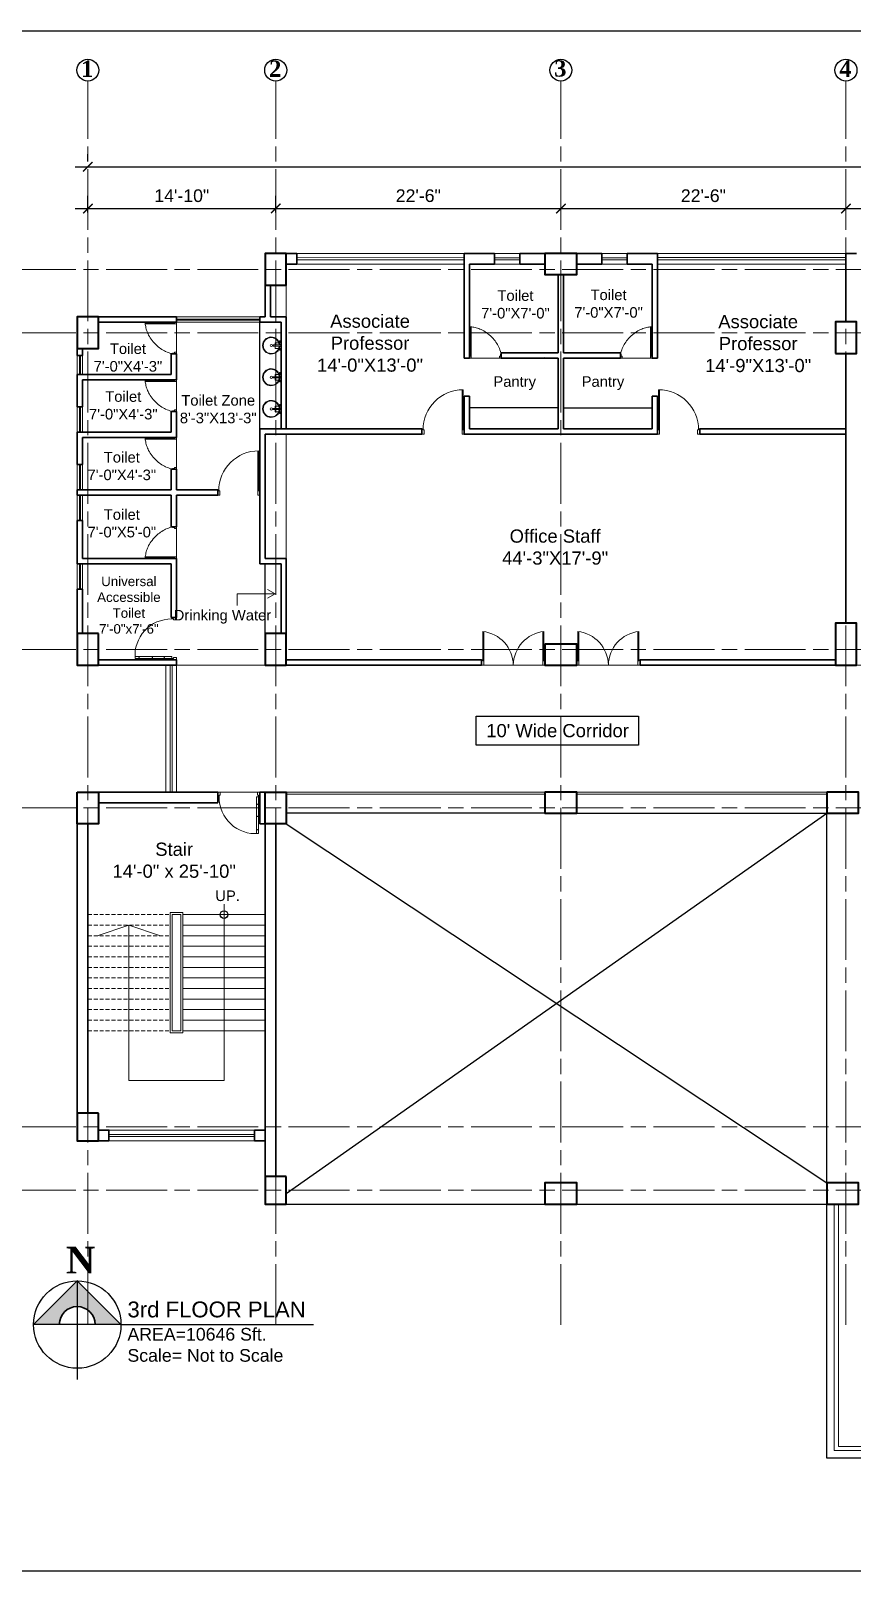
# Model space of a CAD drawing. Header units: inches. Extents: x -12 to 20935469, y -1604 to 24729220.
# Drawn here: x 20931799 to 20932577, y 24716552 to 24718011 of the extents above; entities that cross this region are included whole.
import ezdxf

# ---------------------------------------------------------------- set-up
doc = ezdxf.new("R2010")
doc.units = ezdxf.units.IN
doc.header["$LTSCALE"] = 0.03
doc.header["$MEASUREMENT"] = 0
doc.header["$PDMODE"] = 32
doc.header["$PDSIZE"] = 15
doc.linetypes.add('ACAD_ISO08W100', pattern=[36, 24, -3, 6, -3])
doc.linetypes.add('DASHED2', pattern=[0.375, 0.25, -0.125])
for name, color, linetype, lineweight in [('column', 1, 'Continuous', 40), ('Dim Line', 252, 'Continuous', 13), ('Door', 7, 'Continuous', 18), ('Gas', 21, 'Continuous', 5), ('Glass Line', 252, 'Continuous', 9), ('Grid Line', 252, 'Continuous', 18), ('Hatch', 253, 'Continuous', 15), ('Low Wall', 7, 'Continuous', 30), ('Main Wall', 7, 'Continuous', 30), ('RAIL', 23, 'Continuous', 13), ('STAIR', 46, 'Continuous', 15), ('TOILET FIXTURE', 142, 'Continuous', 5), ('wind.', 150, 'Continuous', 20)]:
    doc.layers.add(name, color=color, linetype=linetype, lineweight=lineweight)
doc.layers.add('FUR', color=251, linetype='Continuous')
doc.layers.add('TEXT', color=7, linetype='Continuous')
doc.styles.add('2', font='swisscl.ttf')
doc.styles.add('RomanS', font='arial.ttf', dxfattribs={"height": 12})
doc.styles.get("Standard").update_dxf_attribs({"font": 'timesbd.ttf'})
doc.dimstyles.new('Aec_Arch_I', dxfattribs={"dimscale": 96, "dimtxt": 12, "dimasz": 0.09375, "dimexe": 0.125, "dimexo": 0.125, "dimgap": 0.0625, "dimtad": 1, "dimdec": 0, "dimzin": 3, "dimdsep": 46, "dimlunit": 4, "dimtxsty": 'RomanS', "dimblk1": 'ARCHTICK', "dimblk2": 'ARCHTICK', "dimsah": 1, "dimcen": 0.09375, "dimdle": 0.125, "dimadec": 0, "dimazin": 0, "dimtfac": 0.75, "dimtdec": 0, "dimtmove": 2, "dimatfit": 3, "dimldrblk": 'ARCHTICK', "dimfxl": 1, "dimfrac": 1, "dimtolj": 1, "dimtzin": 0, "dimarcsym": 0})

# ---------------------------------------------------------------- blocks, each defined once
blk = doc.blocks.new('_ArchTick')
at = {"color": 0, "linetype": 'ByBlock', "lineweight": 35, "const_width": 0.15}
blk.add_lwpolyline([(-0.5, -0.5), (0.5, 0.5)], dxfattribs=at)
blk = doc.blocks.new('*D14')
at = {"layer": 'Defpoints', "color": 0, "transparency": 16777216}
for p in [(20831126.3, 24724578.2), (20830948.3, 24724562.3), (20831126.3, 24724562.3)]:
    blk.add_point(p, dxfattribs=at)
at = {"layer": 'Dim Line', "color": 0, "lineweight": -2, "transparency": 16777216}
for p, q in [((20830948.3, 24724574.3), (20830948.3, 24724590.2)), ((20831126.3, 24724574.3), (20831126.3, 24724590.2)), ((20830936.3, 24724578.2), (20831138.3, 24724578.2))]:
    blk.add_line(p, q, dxfattribs=at)
at = {"layer": 'Dim Line', "color": 0, "lineweight": -2, "transparency": 16777216, "xscale": 9, "yscale": 9, "zscale": 9, "rotation": 180}
blk.add_blockref('_ArchTick', (20830948.3, 24724578.2), dxfattribs=at)
at = {"layer": 'Dim Line', "color": 0, "lineweight": -2, "transparency": 16777216, "xscale": 9, "yscale": 9, "zscale": 9}
blk.add_blockref('_ArchTick', (20831126.3, 24724578.2), dxfattribs=at)
at = {"layer": 'Dim Line', "color": 0, "transparency": 16777216, "insert": (20831037.3, 24724590.3), "char_height": 12, "attachment_point": 5, "style": 'RomanS'}
blk.add_mtext('\\A1;14\'-10"', dxfattribs=at)
blk = doc.blocks.new('*D7')
at = {"layer": 'Defpoints', "color": 0, "transparency": 16777216}
for p in [(20831396.3, 24724578.2), (20831396.3, 24724578.2), (20831126.3, 24724562.3)]:
    blk.add_point(p, dxfattribs=at)
at = {"layer": 'Dim Line', "color": 0, "lineweight": -2, "transparency": 16777216}
for p, q in [((20831126.3, 24724574.3), (20831126.3, 24724590.2)), ((20831114.3, 24724578.2), (20831408.3, 24724578.2))]:
    blk.add_line(p, q, dxfattribs=at)
at = {"layer": 'Dim Line', "color": 0, "lineweight": -2, "transparency": 16777216, "xscale": 9, "yscale": 9, "zscale": 9, "rotation": 180}
blk.add_blockref('_ArchTick', (20831126.3, 24724578.2), dxfattribs=at)
at = {"layer": 'Dim Line', "color": 0, "lineweight": -2, "transparency": 16777216, "xscale": 9, "yscale": 9, "zscale": 9}
blk.add_blockref('_ArchTick', (20831396.3, 24724578.2), dxfattribs=at)
at = {"layer": 'Dim Line', "color": 0, "transparency": 16777216, "insert": (20831261.3, 24724590.3), "char_height": 12, "attachment_point": 5, "style": 'RomanS'}
blk.add_mtext('\\A1;22\'-6"', dxfattribs=at)
blk = doc.blocks.new('*D8')
at = {"layer": 'Defpoints', "color": 0, "transparency": 16777216}
for p in [(20831396.3, 24724578.2), (20831666.3, 24724578.2), (20831666.3, 24724578.2)]:
    blk.add_point(p, dxfattribs=at)
at = {"layer": 'Dim Line', "color": 0, "lineweight": -2, "transparency": 16777216}
blk.add_line((20831384.3, 24724578.2), (20831678.3, 24724578.2), dxfattribs=at)
at = {"layer": 'Dim Line', "color": 0, "lineweight": -2, "transparency": 16777216, "xscale": 9, "yscale": 9, "zscale": 9, "rotation": 180}
blk.add_blockref('_ArchTick', (20831396.3, 24724578.2), dxfattribs=at)
at = {"layer": 'Dim Line', "color": 0, "lineweight": -2, "transparency": 16777216, "xscale": 9, "yscale": 9, "zscale": 9}
blk.add_blockref('_ArchTick', (20831666.3, 24724578.2), dxfattribs=at)
at = {"layer": 'Dim Line', "color": 0, "transparency": 16777216, "insert": (20831531.3, 24724590.3), "char_height": 12, "attachment_point": 5, "style": 'RomanS'}
blk.add_mtext('\\A1;22\'-6"', dxfattribs=at)
blk = doc.blocks.new('*D9')
at = {"layer": 'Defpoints', "color": 0, "transparency": 16777216}
for p in [(20831666.3, 24724578.2), (20831844.3, 24724578.2), (20831844.3, 24724578.2)]:
    blk.add_point(p, dxfattribs=at)
at = {"layer": 'Dim Line', "color": 0, "lineweight": -2, "transparency": 16777216}
blk.add_line((20831654.3, 24724578.2), (20831856.3, 24724578.2), dxfattribs=at)
at = {"layer": 'Dim Line', "color": 0, "lineweight": -2, "transparency": 16777216, "xscale": 9, "yscale": 9, "zscale": 9, "rotation": 180}
blk.add_blockref('_ArchTick', (20831666.3, 24724578.2), dxfattribs=at)
at = {"layer": 'Dim Line', "color": 0, "lineweight": -2, "transparency": 16777216, "xscale": 9, "yscale": 9, "zscale": 9}
blk.add_blockref('_ArchTick', (20831844.3, 24724578.2), dxfattribs=at)
at = {"layer": 'Dim Line', "color": 0, "transparency": 16777216, "insert": (20831755.3, 24724590.3), "char_height": 12, "attachment_point": 5, "style": 'RomanS'}
blk.add_mtext('\\A1;14\'-10"', dxfattribs=at)
blk = doc.blocks.new('*D13')
at = {"layer": 'Defpoints', "color": 0, "transparency": 16777216}
for p in [(20830948.3, 24724610.7), (20832951.8, 24724617.8), (20832951.8, 24724610.7)]:
    blk.add_point(p, dxfattribs=at)
at = {"layer": 'Dim Line', "color": 0, "lineweight": -2, "transparency": 16777216}
for p, q in [((20830948.3, 24724622.7), (20830948.3, 24724629.8)), ((20832951.8, 24724622.7), (20832951.8, 24724629.8)), ((20830936.3, 24724617.8), (20832963.8, 24724617.8))]:
    blk.add_line(p, q, dxfattribs=at)
at = {"layer": 'Dim Line', "color": 0, "lineweight": -2, "transparency": 16777216, "xscale": 9, "yscale": 9, "zscale": 9, "rotation": 180}
blk.add_blockref('_ArchTick', (20830948.3, 24724617.8), dxfattribs=at)
at = {"layer": 'Dim Line', "color": 0, "lineweight": -2, "transparency": 16777216, "xscale": 9, "yscale": 9, "zscale": 9}
blk.add_blockref('_ArchTick', (20832951.8, 24724617.8), dxfattribs=at)
at = {"layer": 'Dim Line', "color": 0, "transparency": 16777216, "insert": (20831950, 24724629.9), "char_height": 12, "attachment_point": 5, "style": 'RomanS'}
blk.add_mtext('\\A1;166\'-11"', dxfattribs=at)
blk = doc.blocks.new('Door_45')
at = {"layer": 'Door'}
for p, q in [((1.5, 5), (1.5, 44)), ((1.5, 40), (2.2, 40)), ((2.2, 40), (2.2, 39.5)), ((2.2, 39.5), (2.7, 39.5)), ((2.7, 39.5), (2.7, 40)), ((2.7, 40), (3.5, 40)), ((3.5, 44), (3.5, 5)), ((1.5, 25.8), (2.2, 25.8)), ((2.2, 25.8), (2.2, 25.3)), ((2.2, 25.3), (2.7, 25.3)), ((2.7, 25.8), (3.5, 25.8)), ((2.7, 25.3), (2.7, 25.8)), ((0, 0), (0, 5)), ((0, 5), (1.5, 5)), ((1.5, 12.6), (2.2, 12.6)), ((3.5, 5), (1.5, 5)), ((1.5, 5), (1.5, 3)), ((1.5, 3), (2.5, 3)), ((2.2, 12.6), (2.2, 13.1)), ((2.2, 13.1), (2.7, 13.1)), ((2.5, 3), (2.5, 0)), ((2.7, 13.1), (2.7, 12.6)), ((2.7, 12.6), (3.5, 12.6)), ((42.5, 3), (42.5, 0)), ((43.5, 3), (42.5, 3)), ((45, 5), (43.5, 5)), ((43.5, 5), (43.5, 3)), ((45, 0), (45, 5)), ((2.5, 0), (0, 0)), ((42.5, 0), (45, 0))]:
    blk.add_line(p, q, dxfattribs=at)
blk.add_arc((4.7, 5.3), 38.8, 359.6233, 94.6685, dxfattribs=at)
blk = doc.blocks.new('sssss-flat-876')
at = {"layer": 'Door', "linetype": 'Continuous', "ltscale": 3}
blk.add_line((3666.5, 84027.2), (3666.5, 84055.7), dxfattribs=at)
at = {"layer": 'Door', "linetype": 'Continuous', "ltscale": 3, "extrusion": (-7.21527e-09, -3.35624e-18, 1), "elevation": 0}
for points in [[(3666.5, 84057.2), (3666.5, 84055.7), (3668.4, 84055.7), (3668.4, 84056.5), (3670.2, 84056.5), (3670.2, 84057.2)], [(3668.4, 84055.7), (3696.2, 84055.7), (3696.2, 84056.5), (3668.4, 84056.5)]]:
    blk.add_lwpolyline(points, close=True, dxfattribs=at)
at = {"layer": 'Door', "linetype": 'Continuous', "ltscale": 3, "flags": 128}
blk.add_lwpolyline([(3670.2, 84027.2, 0.04096), (3675.5, 84028.9, 0.082496), (3684.9, 84034.8, 0.052187), (3689.7, 84040, 0.043988), (3692.9, 84045, 0.036571), (3694.8, 84049.6, 0.034751), (3695.9, 84054.2, 0.011435), (3696.2, 84055.7)], format="xyb", dxfattribs=at)
at = {"layer": 'Door', "linetype": 'Continuous', "ltscale": 3}
blk.add_lwpolyline([(3666.5, 84027.2), (3666.5, 84028.7), (3668.4, 84028.7), (3668.4, 84027.9), (3670.2, 84027.9), (3670.2, 84027.2)], close=True, dxfattribs=at)
blk = doc.blocks.new('$D40')
at = {"layer": 'Door'}
for p, q in [((1, 4), (1, 42)), ((2, 0), (2, 42)), ((1, 5), (0, 5)), ((2, 0), (0, 0)), ((2, 4), (1, 4)), ((39, 4), (38, 4)), ((38, 4), (38, 0)), ((40, 0), (38, 0)), ((40, 5), (39, 5)), ((39, 5), (39, 4))]:
    blk.add_line(p, q, dxfattribs=at)
blk.add_arc((1, 4), 38, 0, 90, dxfattribs=at)
blk = doc.blocks.new('A$C36295410')
at = {"layer": 'Door'}
for p, q in [((1, 4), (1, 32)), ((2, 0), (2, 32)), ((58, 0), (58, 32)), ((59, 4), (59, 32)), ((1, 5), (0, 5)), ((2, 4), (1, 4)), ((58, 4), (59, 4)), ((59, 5), (60, 5)), ((2, 0), (0, 0)), ((58, 0), (60, 0))]:
    blk.add_line(p, q, dxfattribs=at)
for centre, start, end in [((-2.5, -0.3), 0.5906, 83.7783), ((62.5, -0.3), 96.2217, 179.4094)]:
    blk.add_arc(centre, 32.5, start, end, dxfattribs=at)
blk = doc.blocks.new('7-flat-72')
at = {"layer": 'Glass Line', "color": 8, "ltscale": 20}
for p, q in [((-64478.7, 376960.5), (-64480.3, 376960.5)), ((-64480.3, 376959.5), (-64480.3, 376960.5)), ((-64480.3, 376959.5), (-64480.3, 376960.5)), ((-64478.7, 376959.5), (-64480.3, 376959.5)), ((-64480.3, 376959.1), (-64480.3, 376959.4)), ((-64478.7, 376959.4), (-64480.3, 376959.4)), ((-64478.7, 376959.1), (-64480.3, 376959.1)), ((-64480.2, 376959.4), (-64480.2, 376959.5)), ((-64480.1, 376959.5), (-64480.1, 376960.5)), ((-64479.9, 376959.5), (-64479.9, 376960.5)), ((-64479.5, 376959.5), (-64479.5, 376960.5)), ((-64479.1, 376959.5), (-64479.1, 376960.5)), ((-64478.9, 376959.5), (-64478.9, 376960.5)), ((-64478.9, 376959.4), (-64478.9, 376959.5)), ((-64478.8, 376959.5), (-64478.8, 376960.5)), ((-64478.7, 376959.5), (-64478.7, 376960.5)), ((-64478.7, 376959.1), (-64478.7, 376959.4)), ((-64475.1, 376959.4), (-64476.9, 376959.4)), ((-64476.9, 376959.1), (-64476.9, 376959.4)), ((-64475.1, 376959.1), (-64476.9, 376959.1)), ((-64476.6, 376959.4), (-64476.6, 376966.6)), ((-64475.5, 376966.6), (-64476.6, 376966.6)), ((-64475.5, 376959.4), (-64475.5, 376966.6)), ((-64475.1, 376959.1), (-64475.1, 376959.4)), ((-64473.3, 376960.5), (-64471.7, 376960.5)), ((-64473.3, 376959.5), (-64473.3, 376960.5)), ((-64473.3, 376959.5), (-64473.3, 376960.5)), ((-64473.3, 376959.5), (-64471.7, 376959.5)), ((-64473.3, 376959.1), (-64473.3, 376959.4)), ((-64473.3, 376959.4), (-64471.7, 376959.4)), ((-64473.3, 376959.1), (-64471.7, 376959.1)), ((-64473.1, 376959.5), (-64473.1, 376960.5)), ((-64473.1, 376959.4), (-64473.1, 376959.5)), ((-64472.9, 376959.5), (-64472.9, 376960.5)), ((-64472.5, 376959.5), (-64472.5, 376960.5)), ((-64472.1, 376959.5), (-64472.1, 376960.5)), ((-64471.9, 376959.5), (-64471.9, 376960.5)), ((-64471.9, 376959.4), (-64471.9, 376959.5)), ((-64471.8, 376959.5), (-64471.8, 376960.5)), ((-64471.7, 376959.5), (-64471.7, 376960.5)), ((-64471.7, 376959.1), (-64471.7, 376959.4))]:
    blk.add_line(p, q, dxfattribs=at)
blk.add_circle((-64476, 376968.4, 0), 1.08, dxfattribs=at)
for radius, start, end in [(8.1, 273.8334, 266.1883), (7.55, 274.115, 265.9068)]:
    blk.add_arc((-64476, 376968.4, 0), radius, start, end, dxfattribs=at)
blk = doc.blocks.new('SFSFSFS-flat-72')
at = {"layer": 'TOILET FIXTURE', "ltscale": 0.2}
blk.add_lwpolyline([(-3918.5, -3608.1), (-3918.5, -3602.7), (-3923.9, -3602.7), (-3923.9, -3608.1)], close=True, dxfattribs=at)
at = {"layer": 'TOILET FIXTURE', "ltscale": 20}
blk.add_blockref('7-flat-72', (60554.8, -380567.2), dxfattribs=at)
blk = doc.blocks.new('fff')
at = {"layer": 'Grid Line', "color": 252, "linetype": 'ACAD_ISO08W100', "lineweight": 9, "ltscale": 80, "true_color": 0x939598}
for p, q in [((20830948.3, 24723521.1), (20830948.3, 24724698.8)), ((20831126.3, 24723521.1), (20831126.3, 24724698.8)), ((20831396.3, 24723521.1), (20831396.3, 24724698.8)), ((20831666.3, 24723521.1), (20831666.3, 24724698.8)), ((20833096.9, 24724520.6), (20830726.1, 24724520.6)), ((20833096.9, 24724460.6), (20830726.1, 24724460.6)), ((20833096.9, 24724160.7), (20830726.1, 24724160.7)), ((20833096.9, 24724010.7), (20830726.1, 24724010.7)), ((20833096.9, 24723708.7), (20830726.1, 24723708.7)), ((20833096.9, 24723648.8), (20830726.1, 24723648.8))]:
    blk.add_line(p, q, dxfattribs=at)
at = {"layer": 'Dim Line'}
for base, p1, p2, picture, middle in [((20832951.7523, 24724617.8128), (20830948.3088, 24724610.7482), (20832951.7523, 24724610.7482), '*D13', (20831950.0306, 24724629.9397)), ((20831126.3, 24724578.2), (20830948.3, 24724562.3), (20831126.3, 24724562.3), '*D14', (20831037.3, 24724590.3)), ((20831396.3, 24724578.2), (20831126.3, 24724562.3), (20831396.3, 24724578.2), '*D7', (20831261.3, 24724590.3)), ((20831666.3, 24724578.2), (20831396.3, 24724578.2), (20831666.3, 24724578.2), '*D8', (20831531.3, 24724590.3)), ((20831844.3, 24724578.2), (20831666.3, 24724578.2), (20831844.3, 24724578.2), '*D9', (20831755.3, 24724590.3))]:
    dim = blk.add_linear_dim(base=base, p1=p1, p2=p2, dimstyle='Aec_Arch_I', dxfattribs=at)
    dim.commit()
    dim.dimension.update_dxf_attribs({"geometry": picture, "text_midpoint": middle})

msp = doc.modelspace()

# ---------------------------------------------------------------- hatches: boundary and pattern name
at = {"layer": 'Low Wall'}
h = msp.add_hatch(color=256, dxfattribs=at)
h.paths.add_polyline_path([(20931826.3, 24716785.6), (20931801.9, 24716785.6), (20931843.3, 24716827), (20931843.3, 24716802.7, 0.414214)])
h.paths.add_polyline_path([(20931843.3, 24716802.7), (20931843.3, 24716827), (20931884.7, 24716785.6), (20931860.4, 24716785.6, 0.414214)])

# ---------------------------------------------------------------- linework, layer by layer
for p, q in [((20932016.3, 24717633.8), (20932016.3, 24717734.7)), ((20932285.8, 24717701.7), (20932285.9, 24717701.7)), ((20932298.8, 24717653.7), (20932214.8, 24717653.7)), ((20932303.8, 24717653.7), (20932387.8, 24717653.7)), ((20932021.3, 24717439.8), (20932021.3, 24717505.9)), ((20931932.3, 24717415), (20931937.3, 24717415)), ((20932041.3, 24716909.7), (20932553.3, 24717269.7)), ((20932286.3, 24717269.7), (20932041.3, 24717269.7)), ((20932041.3, 24717259.7), (20932553.3, 24716919.7)), ((20932316.3, 24717269.7), (20932553.3, 24717269.7)), ((20932553.3, 24716919.7), (20932553.3, 24717269.7)), ((20932041.3, 24716899.7), (20932553.3, 24716899.7)), ((20932553.3, 24716659.2), (20932553.3, 24716899.7)), ((20931843.3, 24716827), (20931843.3, 24716733.7)), ((20931884.7, 24716785.6), (20932067, 24716785.6)), ((20933236.8, 24716659.2), (20932553.3, 24716659.2)), ((20933236.8, 24716659.2), (20932553.3, 24716659.2))]:
    msp.add_line(p, q)
msp.add_lwpolyline([(20932221, 24717361.5), (20932374.7, 24717361.5), (20932374.7, 24717334.2), (20932221, 24717334.2)], close=True)
for points in [[(20932553.3, 24717269.7), (20932576.3, 24717269.7)], [(20931884.7, 24716785.7), (20931801.9, 24716785.6)]]:
    msp.add_lwpolyline(points)
for centre, radius in [((20931982.3, 24717173.8), 3.61), ((20931843.3, 24716785.6), 41.4)]:
    msp.add_circle(centre, radius)
at = {"layer": 'column', "lineweight": 40, "ltscale": 20}
for points in [[(20932041.3, 24717799.7), (20932021.3, 24717799.7), (20932021.3, 24717769.7), (20932041.3, 24717769.7)], [(20932286.3, 24717799.7), (20932286.3, 24717779.7), (20932316.3, 24717779.7), (20932316.3, 24717799.7)], [(20931863.3, 24717739.7), (20931843.3, 24717739.7), (20931843.3, 24717709.7), (20931863.3, 24717709.7)], [(20932561.3, 24717704.9), (20932581.3, 24717704.9), (20932581.3, 24717734.9), (20932561.3, 24717734.9)], [(20932561.3, 24717409.8), (20932581.3, 24717409.8), (20932581.3, 24717449.8), (20932561.3, 24717449.8)], [(20931863.3, 24717439.9), (20931843.3, 24717439.9), (20931843.3, 24717409.9), (20931863.3, 24717409.9)], [(20932041.3, 24717439.8), (20932021.3, 24717439.8), (20932021.3, 24717409.9), (20932041.3, 24717409.9)], [(20932286.3, 24717429.9), (20932286.3, 24717409.9), (20932316.3, 24717409.9), (20932316.3, 24717429.9)], [(20931843.3, 24717289.7), (20931863.3, 24717289.7), (20931863.3, 24717259.7), (20931843.3, 24717259.7)], [(20932021.3, 24717289.7), (20932041.3, 24717289.7), (20932041.3, 24717259.7), (20932021.3, 24717259.7)], [(20932286.3, 24717289.7), (20932286.3, 24717269.7), (20932316.3, 24717269.7), (20932316.3, 24717289.7)], [(20932553.3, 24717289.7), (20932553.3, 24717269.7), (20932583.3, 24717269.7), (20932583.3, 24717289.7)], [(20931863.3, 24716985.7), (20931843.3, 24716985.7), (20931843.3, 24716959.7), (20931863.3, 24716959.7)], [(20932041.3, 24716925.7), (20932021.3, 24716925.7), (20932021.3, 24716899.7), (20932041.3, 24716899.7)], [(20932316.3, 24716899.7), (20932316.3, 24716919.7), (20932286.3, 24716919.7), (20932286.3, 24716899.7)], [(20932553.3, 24716919.7), (20932553.3, 24716899.7), (20932583.3, 24716899.7), (20932583.3, 24716919.7)]]:
    msp.add_lwpolyline(points, close=True, dxfattribs=at)
at = {"layer": 'Defpoints'}
msp.add_lwpolyline([(20931598.8, 24718010.6), (20934037.6, 24718010.6), (20934037.6, 24716552.1), (20931598.8, 24716552.1)], close=True, dxfattribs=at)
at = {"layer": 'Gas', "color": 0, "lineweight": 5}
for points in [[(20931943.3, 24717175.8), (20931931.3, 24717175.8), (20931931.3, 24717061.8), (20931943.3, 24717061.8)], [(20931941.3, 24717173.8), (20931933.3, 24717173.8), (20931933.3, 24717063.8), (20931941.3, 24717063.8)]]:
    msp.add_lwpolyline(points, close=True, dxfattribs=at)
at = {"layer": 'Hatch', "lineweight": 5}
for p, q in [((20932041.3, 24717739.7), (20932041.3, 24717769.7)), ((20932041.3, 24717510.9), (20932041.3, 24717628.8))]:
    msp.add_line(p, q, dxfattribs=at)
at = {"layer": 'Hatch'}
for p, q in [((20931937.3, 24717410), (20932759.2, 24717410)), ((20931976.3, 24717289.7), (20932016.3, 24717289.6))]:
    msp.add_line(p, q, dxfattribs=at)
at = {"layer": 'Low Wall', "color": 0}
msp.add_lwpolyline([(20931801.9, 24716785.6), (20931843.3, 24716827), (20931884.7, 24716785.6)], dxfattribs=at)
at = {"layer": 'Low Wall'}
msp.add_arc((20931843.3, 24716785.6), 17, 0, 180, dxfattribs=at)
at = {"layer": 'Main Wall', "lineweight": 30}
for p, q in [((20932209.8, 24717799.7), (20932209.8, 24717700.7)), ((20932238.5, 24717799.7), (20932209.8, 24717799.7)), ((20932238.5, 24717789.7), (20932238.5, 24717799.7)), ((20932286.3, 24717799.7), (20932262.5, 24717799.7)), ((20932262.5, 24717789.7), (20932262.5, 24717799.7)), ((20932316.3, 24717799.7), (20932340, 24717799.7)), ((20932340, 24717789.7), (20932340, 24717799.7)), ((20932364, 24717799.7), (20932392.8, 24717799.7)), ((20932364, 24717789.7), (20932364, 24717799.7)), ((20932392.8, 24717799.7), (20932392.8, 24717700.7)), ((20932571.3, 24717799.7), (20932581.3, 24717799.7)), ((20932571.3, 24717734.9), (20932571.3, 24717799.7)), ((20932214.8, 24717789.7), (20932214.8, 24717700.7)), ((20932214.8, 24717789.7), (20932238.5, 24717789.7)), ((20932262.5, 24717789.7), (20932286.3, 24717789.7)), ((20932316.3, 24717789.7), (20932316.3, 24717789.7)), ((20932316.3, 24717789.7), (20932340, 24717789.7)), ((20932364, 24717789.7), (20932387.8, 24717789.7)), ((20932387.8, 24717789.7), (20932387.8, 24717700.7)), ((20932298.8, 24717705.7), (20932298.8, 24717779.7)), ((20932303.8, 24717705.7), (20932303.8, 24717779.7)), ((20932021.3, 24717739.7), (20932021.3, 24717769.7)), ((20932026.3, 24717739.7), (20932026.3, 24717769.7)), ((20931863.3, 24717739.7), (20931937.3, 24717739.7)), ((20931863.3, 24717734.7), (20931937.3, 24717734.7)), ((20931937.3, 24717734.7), (20931937.3, 24717739.7)), ((20932016.3, 24717739.7), (20932021.3, 24717739.7)), ((20932016.3, 24717734.7), (20932016.3, 24717739.7)), ((20932016.3, 24717734.7), (20932036.3, 24717734.7)), ((20932026.3, 24717739.7), (20932041.3, 24717739.7)), ((20932036.3, 24717633.8), (20932036.3, 24717734.7)), ((20932041.3, 24717633.8), (20932041.3, 24717739.7)), ((20932298.8, 24717705.7), (20932298.8, 24717724.7)), ((20932303.8, 24717705.7), (20932303.8, 24717724.7)), ((20931843.3, 24717703.1), (20931843.3, 24717709.7)), ((20931932.3, 24717704.7), (20931937.3, 24717704.7)), ((20931932.3, 24717704.7), (20931932.3, 24717685.1)), ((20932214.8, 24717700.7), (20932209.8, 24717700.7)), ((20932244.8, 24717705.7), (20932244.8, 24717700.7)), ((20932298.8, 24717705.7), (20932244.8, 24717705.7)), ((20932298.8, 24717700.7), (20932244.8, 24717700.7)), ((20932298.8, 24717633.7), (20932298.8, 24717700.7)), ((20932303.8, 24717705.7), (20932357.8, 24717705.7)), ((20932303.8, 24717700.7), (20932357.8, 24717700.7)), ((20932303.8, 24717633.7), (20932303.8, 24717700.7)), ((20932357.8, 24717705.7), (20932357.8, 24717700.7)), ((20932387.8, 24717700.7), (20932392.8, 24717700.7)), ((20932571.3, 24717449.8), (20932571.3, 24717704.9)), ((20931932.3, 24717685.1), (20931843.3, 24717685.1)), ((20931843.3, 24717654.5), (20931843.3, 24717685.1)), ((20931937.3, 24717680.1), (20931848.3, 24717680.1)), ((20932209.8, 24717664.7), (20932209.8, 24717628.7)), ((20932214.8, 24717664.7), (20932209.8, 24717664.7)), ((20932214.8, 24717633.7), (20932214.8, 24717664.7)), ((20932387.8, 24717664.7), (20932392.8, 24717664.7)), ((20932387.8, 24717664.7), (20932387.8, 24717633.7)), ((20932392.8, 24717664.7), (20932392.8, 24717628.7)), ((20931932.3, 24717650.1), (20931932.3, 24717630.5)), ((20931937.3, 24717650.1), (20931932.3, 24717650.1)), ((20931932.3, 24717630.5), (20931843.3, 24717630.5)), ((20931843.3, 24717599.9), (20931843.3, 24717630.5)), ((20931937.3, 24717625.5), (20931848.3, 24717625.5)), ((20931848.3, 24717625.5), (20931848.3, 24717599.9)), ((20932016.3, 24717575.9), (20932016.3, 24717633.8)), ((20932016.3, 24717633.8), (20932036.3, 24717633.8)), ((20932021.3, 24717510.9), (20932021.3, 24717628.8)), ((20932021.3, 24717628.8), (20932041.3, 24717628.8)), ((20932169.8, 24717633.7), (20932026.3, 24717633.8)), ((20932169.8, 24717628.7), (20932026.3, 24717628.8)), ((20932169.8, 24717628.7), (20932169.8, 24717633.7)), ((20932209.8, 24717628.7), (20932392.8, 24717628.7)), ((20932298.8, 24717633.7), (20932214.8, 24717633.7)), ((20932303.8, 24717633.7), (20932387.8, 24717633.7)), ((20932432.8, 24717633.7), (20932571.3, 24717633.7)), ((20932432.8, 24717628.7), (20932432.8, 24717633.7)), ((20932432.8, 24717628.7), (20932571.3, 24717628.7)), ((20931843.3, 24717599.9), (20931848.3, 24717599.9)), ((20931937.3, 24717595.5), (20931932.3, 24717595.5)), ((20931843.3, 24717575.9), (20931932.3, 24717575.9)), ((20931843.3, 24717570.9), (20931843.3, 24717575.9)), ((20931932.3, 24717570.9), (20931843.3, 24717570.9)), ((20931932.3, 24717540.9), (20931932.3, 24717570.9)), ((20931937.3, 24717540.9), (20931937.3, 24717570.9)), ((20931976.3, 24717570.9), (20931937.3, 24717570.9)), ((20931976.3, 24717570.9), (20931976.3, 24717575.9)), ((20932016.3, 24717505.9), (20932016.3, 24717575.9)), ((20931848.3, 24717546.9), (20931843.3, 24717546.9)), ((20931843.3, 24717505.9), (20931843.3, 24717546.9)), ((20931848.3, 24717546.9), (20931848.3, 24717510.9)), ((20931937.3, 24717540.9), (20931932.3, 24717540.9)), ((20931937.3, 24717510.9), (20931848.3, 24717510.9)), ((20931937.3, 24717455), (20931937.3, 24717510.9)), ((20932021.3, 24717510.9), (20932041.3, 24717510.9)), ((20932041.3, 24717439.8), (20932041.3, 24717510.9)), ((20931932.3, 24717505.9), (20931843.3, 24717505.9)), ((20931932.3, 24717455), (20931932.3, 24717505.9)), ((20932016.3, 24717505.9), (20932036.3, 24717505.9)), ((20932036.3, 24717439.8), (20932036.3, 24717505.9)), ((20931843.3, 24717439.8), (20931843.3, 24717481.9)), ((20931848.3, 24717481.9), (20931843.3, 24717481.9)), ((20931848.3, 24717481.9), (20931848.3, 24717439.8)), ((20931937.3, 24717455), (20931932.3, 24717455)), ((20931937.3, 24717415), (20931863.3, 24717415)), ((20931937.3, 24717410), (20931863.3, 24717410)), ((20931937.3, 24717415), (20931937.3, 24717410)), ((20932041.3, 24717414.9), (20932226.3, 24717414.9)), ((20932226.3, 24717409.9), (20932041.3, 24717409.9)), ((20932226.3, 24717409.9), (20932226.3, 24717414.9)), ((20932561.3, 24717414.9), (20932376.3, 24717414.9)), ((20932376.3, 24717414.9), (20932376.3, 24717409.9)), ((20932376.3, 24717409.9), (20932561.3, 24717409.9)), ((20931976.3, 24717289.7), (20931863.3, 24717289.7)), ((20931976.3, 24717289.7), (20931976.3, 24717279.7)), ((20932021.3, 24717289.7), (20932016.3, 24717289.7)), ((20932016.3, 24717289.7), (20932016.3, 24717259.7)), ((20931976.3, 24717279.7), (20931863.3, 24717279.7)), ((20931843.3, 24717259.7), (20931843.3, 24716985.7)), ((20931853.3, 24717259.7), (20931853.3, 24716985.7)), ((20932016.3, 24717259.7), (20932021.3, 24717259.7)), ((20932021.3, 24716899.7), (20932021.3, 24717259.7)), ((20932031.3, 24716925.7), (20932031.3, 24717259.7)), ((20932316.3, 24716909.7), (20932316.3, 24716909.7))]:
    msp.add_line(p, q, dxfattribs=at)
for points in [[(20932041.3, 24717799.7), (20932051.3, 24717799.7), (20932051.3, 24717789.7), (20932041.3, 24717789.7)], [(20931848.3, 24717703.1), (20931843.3, 24717703.1)], [(20931848.3, 24717709.7), (20931848.3, 24717703.1)], [(20931937.3, 24717704.7), (20931937.3, 24717680.1)], [(20931848.3, 24717680.1), (20931848.3, 24717654.5)], [(20931848.3, 24717654.5), (20931843.3, 24717654.5)], [(20931937.3, 24717650.1), (20931937.3, 24717625.5)], [(20931932.3, 24717595.5), (20931932.3, 24717575.9)], [(20931937.3, 24717595.5), (20931937.3, 24717575.9)], [(20931937.3, 24717575.9), (20931976.3, 24717575.9)]]:
    msp.add_lwpolyline(points, dxfattribs=at)
at = {"layer": 'Main Wall'}
for points in [[(20931863.3, 24716969.7), (20931873.3, 24716969.7), (20931873.3, 24716959.7), (20931863.3, 24716959.7)], [(20932011.3, 24716969.7), (20932021.3, 24716969.7), (20932021.3, 24716959.7), (20932011.3, 24716959.7)]]:
    msp.add_lwpolyline(points, close=True, dxfattribs=at)
at = {"layer": 'RAIL', "lineweight": 9}
for p, q in [((20931982.3, 24717183.5), (20931982.3, 24717016.8)), ((20931892.3, 24717163.8), (20931862.3, 24717153.8)), ((20931892.3, 24717016.8), (20931892.3, 24717163.8)), ((20931922.3, 24717153.8), (20931892.3, 24717163.8)), ((20932021.3, 24717153.8), (20931943.3, 24717153.8)), ((20931982.3, 24717016.8), (20931892.3, 24717016.8))]:
    msp.add_line(p, q, dxfattribs=at)
at = {"layer": 'STAIR', "color": 253, "lineweight": 5}
for p, q in [((20932030.9, 24717477.6), (20932023.6, 24717481.6)), ((20932030.9, 24717477.6), (20931994.6, 24717477.6)), ((20931994.6, 24717477.6), (20931994.6, 24717466.3)), ((20932030.9, 24717477.6), (20932023.6, 24717473.5))]:
    msp.add_line(p, q, dxfattribs=at)
at = {"layer": 'STAIR', "color": 32, "linetype": 'DASHED2', "lineweight": 5, "ltscale": 500}
for p, q in [((20931853.3, 24717173.8), (20931931.3, 24717173.8)), ((20931853.3, 24717163.8), (20931931.3, 24717163.8)), ((20931853.3, 24717153.8), (20931931.3, 24717153.8)), ((20931853.3, 24717143.8), (20931931.3, 24717143.8)), ((20931853.3, 24717133.8), (20931931.3, 24717133.8)), ((20931853.3, 24717123.8), (20931931.3, 24717123.8)), ((20931853.3, 24717113.8), (20931931.3, 24717113.8)), ((20931853.3, 24717103.8), (20931931.3, 24717103.8)), ((20931853.3, 24717093.8), (20931931.3, 24717093.8)), ((20931853.3, 24717083.8), (20931931.3, 24717083.8)), ((20931853.3, 24717073.8), (20931931.3, 24717073.8)), ((20931853.3, 24717063.8), (20931931.3, 24717063.8))]:
    msp.add_line(p, q, dxfattribs=at)
at = {"layer": 'STAIR', "color": 32, "lineweight": 5}
for p, q in [((20931943.3, 24717173.8), (20932021.3, 24717173.8)), ((20931943.3, 24717163.8), (20932021.3, 24717163.8)), ((20931943.3, 24717143.8), (20932021.3, 24717143.8)), ((20931961.3, 24717153.8), (20932021.3, 24717153.8)), ((20931943.3, 24717133.8), (20932021.3, 24717133.8)), ((20931943.3, 24717123.8), (20932021.3, 24717123.8)), ((20931943.3, 24717113.8), (20932021.3, 24717113.8)), ((20931943.3, 24717103.8), (20932021.3, 24717103.8)), ((20931943.3, 24717093.8), (20932021.3, 24717093.8)), ((20931943.3, 24717083.8), (20932021.3, 24717083.8)), ((20931943.3, 24717073.8), (20932021.3, 24717073.8)), ((20931943.3, 24717063.8), (20932021.3, 24717063.8))]:
    msp.add_line(p, q, dxfattribs=at)
at = {"layer": 'TEXT'}
for centre in [(20931853.3, 24717973.3), (20932031.3, 24717973.3), (20932301.3, 24717973.3), (20932571.3, 24717973.3)]:
    msp.add_circle(centre, 10.4, dxfattribs=at)
at = {"layer": 'wind.', "lineweight": 5}
for p, q in [((20932209.8, 24717799.7), (20932051.3, 24717799.7)), ((20932238.5, 24717799.7), (20932262.5, 24717799.7)), ((20932340, 24717799.7), (20932364, 24717799.7)), ((20932392.8, 24717799.7), (20932571.3, 24717799.7)), ((20932051.3, 24717795.7), (20932209.8, 24717795.8)), ((20932051.3, 24717793.7), (20932209.8, 24717793.8)), ((20932051.3, 24717789.7), (20932209.8, 24717789.7)), ((20932238.5, 24717795.7), (20932262.5, 24717795.7)), ((20932238.5, 24717793.7), (20932262.5, 24717793.7)), ((20932238.5, 24717789.7), (20932262.5, 24717789.7)), ((20932340, 24717795.7), (20932364, 24717795.7)), ((20932340, 24717793.7), (20932364, 24717793.7)), ((20932340, 24717789.7), (20932364, 24717789.7)), ((20932392.8, 24717795.8), (20932571.3, 24717795.8)), ((20932392.8, 24717793.8), (20932571.3, 24717793.8)), ((20932392.8, 24717789.7), (20932571.3, 24717789.7)), ((20931937.3, 24717739.7), (20932016.3, 24717739.7)), ((20931937.3, 24717737.7), (20932016.3, 24717737.7)), ((20931937.3, 24717736.7), (20932016.3, 24717736.7)), ((20931937.3, 24717734.7), (20932016.3, 24717734.7)), ((20931843.3, 24717703.1), (20931843.3, 24717685.1)), ((20931845.3, 24717703.1), (20931845.3, 24717685.1)), ((20931846.3, 24717703.1), (20931846.3, 24717685.1)), ((20931848.3, 24717703.1), (20931848.3, 24717685.1)), ((20931843.3, 24717654.5), (20931843.3, 24717630.5)), ((20931845.3, 24717654.5), (20931845.3, 24717630.5)), ((20931846.3, 24717654.5), (20931846.3, 24717630.5)), ((20931848.3, 24717654.5), (20931848.3, 24717630.5)), ((20931843.3, 24717575.9), (20931843.3, 24717599.9)), ((20931845.3, 24717575.9), (20931845.3, 24717599.9)), ((20931846.3, 24717575.9), (20931846.3, 24717599.9)), ((20931848.3, 24717575.9), (20931848.3, 24717599.9)), ((20931843.3, 24717546.9), (20931843.3, 24717570.9)), ((20931845.3, 24717546.9), (20931845.3, 24717570.9)), ((20931846.3, 24717546.9), (20931846.3, 24717570.9)), ((20931848.3, 24717546.9), (20931848.3, 24717570.9)), ((20931843.3, 24717481.9), (20931843.3, 24717505.9)), ((20931845.3, 24717481.9), (20931845.3, 24717505.9)), ((20931846.3, 24717481.9), (20931846.3, 24717505.9)), ((20931848.3, 24717481.9), (20931848.3, 24717505.9)), ((20931927.3, 24717289.7), (20931927.3, 24717409.9)), ((20931931.3, 24717289.7), (20931931.3, 24717409.9)), ((20931933.3, 24717289.7), (20931933.3, 24717409.9)), ((20931937.3, 24717289.7), (20931937.3, 24717409.9)), ((20931868.3, 24716969.7), (20932016.3, 24716969.7)), ((20931868.3, 24716959.7), (20932016.3, 24716959.7)), ((20931873.3, 24716965.7), (20932011.3, 24716965.7)), ((20931873.3, 24716963.7), (20932011.3, 24716963.7)), ((20932286.3, 24716903.8), (20932286.3, 24716903.8))]:
    msp.add_line(p, q, dxfattribs=at)
at = {"layer": 'wind.'}
for p, q in [((20932316.3, 24717289.7), (20932553.3, 24717289.7)), ((20932316.3, 24717287.7), (20932553.3, 24717287.7)), ((20932560.3, 24716666.2), (20932560.3, 24716899.7)), ((20932564.3, 24716670.2), (20932564.3, 24716899.7)), ((20933229.8, 24716666.2), (20932560.3, 24716666.2)), ((20933225.8, 24716670.2), (20932564.3, 24716670.2))]:
    msp.add_line(p, q, dxfattribs=at)
for points in [[(20932041.3, 24717289.7), (20932286.3, 24717289.7)], [(20932041.3, 24717287.7), (20932286.3, 24717287.7)]]:
    msp.add_lwpolyline(points, dxfattribs=at)

# ---------------------------------------------------------------- block references
msp.add_blockref('fff', (100905, -6735.9))
at = {"layer": 'Door', "ltscale": 20, "xscale": -1}
for p in [(20935603.8, 24633677.5), (20935603.8, 24633622.9), (20935603.8, 24633568.3)]:
    msp.add_blockref('sssss-flat-876', p, dxfattribs=at)
at = {"layer": 'Door', "xscale": -1}
msp.add_blockref('$D40', (20932016.3, 24717570.9), dxfattribs=at)
at = {"layer": 'Door', "ltscale": 20, "rotation": 180}
msp.add_blockref('sssss-flat-876', (20935603.8, 24801568.1), dxfattribs=at)
at = {"layer": 'Door', "color": 250, "ltscale": 20, "xscale": 0.8888888888759539, "yscale": 0.8888888888759539, "zscale": 0.8888888888759539}
for p, rotation in [((20931937.2, 24717415), 90.00000000000001), ((20932016.3, 24717289.6), 180)]:
    msp.add_blockref('Door_45', p, dxfattribs=dict(at, rotation=rotation))
at = {"layer": 'FUR', "xscale": -1}
for p in [(20932286.3, 24717409.9), (20932376.3, 24717409.9)]:
    msp.add_blockref('A$C36295410', p, dxfattribs=at)
at = {"layer": 'Main Wall', "rotation": 90.00000000000001}
msp.add_blockref('sssss-flat-876', (21016272, 24714034.2), dxfattribs=at)
at = {"layer": 'Main Wall', "xscale": -1, "rotation": 270}
msp.add_blockref('sssss-flat-876', (20848330.6, 24714034.2), dxfattribs=at)
at = {"layer": 'Main Wall', "xscale": -1}
msp.add_blockref('$D40', (20932209.8, 24717628.7), dxfattribs=at)
at = {"layer": 'Main Wall'}
msp.add_blockref('$D40', (20932392.8, 24717628.7), dxfattribs=at)
at = {"layer": 'TOILET FIXTURE', "ltscale": 20, "rotation": 90.00000000000001}
for p in [(20928428.2, 24721633.8), (20928428.2, 24721603.8), (20928428.2, 24721573.8)]:
    msp.add_blockref('SFSFSFS-flat-72', p, dxfattribs=at)

# ---------------------------------------------------------------- texts
msp.add_text('N', height=25.2).set_placement((20931832.7, 24716834))
at = {"layer": 'TEXT', "char_height": 15.44, "width": 227.458, "attachment_point": 8, "rotation": 0}
for s, insert in [('\\A1;1', (20931852.8, 24717967)), ('\\A1;2', (20932030.8, 24717967)), ('\\A1;3', (20932300.8, 24717967)), ('\\A1;4', (20932570.8, 24717967))]:
    msp.add_mtext(s, dxfattribs=dict(at, insert=insert))
at = {"layer": 'TEXT', "color": 30, "lineweight": 5, "ltscale": 20, "attachment_point": 2, "style": '2'}
for s, width, gutter_width, insert, char_height in [('{\\fArial|b0|i0|c0|p34;\\C0;Toilet \\P7\'-0"X7\'-0"}', 104.76, 0.5, (20932258.3, 24717764.9), 10), ('{\\fArial|b0|i0|c0|p34;\\C0;Toilet \\P7\'-0"X7\'-0"}', 104.76, 0.5, (20932346.5, 24717765.6), 10), ('\\pxqc;{\\fArial|b0|i0|c0|p34;\\C0;Associate\\PProfessor\\P\\pq*;14\'-0"X13\'-0"}', 131.491, 0.397, (20932120.6, 24717741.9), 12.476), ('\\pxqc;{\\fArial|b0|i0|c0|p34;\\C0;Associate\\PProfessor \\P\\pq*;14\'-9"X13\'-0"\\P\\pqc; }', 131.491, 0.397, (20932488.2, 24717741.5), 12.476), ('{\\fArial|b0|i0|c0|p34;\\C0;Toilet \\P7\'-0"X4\'-3"}', 104.76, 0.5, (20931891.3, 24717714.6), 10), ('\\pxqc;{\\fArial|b0|i0|c0|p34;\\C0; \\PPantry}', 63.513, 0.5, (20932257.6, 24717700.2), 10), ('\\pxqc;{\\fArial|b0|i0|c0|p34;\\C0; \\PPantry}', 63.513, 0.5, (20932341.2, 24717700.2), 10), ('{\\fArial|b0|i0|c0|p34;\\C0;Toilet \\P7\'-0"X4\'-3"}', 104.76, 0.5, (20931886.9, 24717669.3), 10), ('{\\fArial|b0|i0|c0|p34;\\C0;Toilet Zone\\P8\'-3"X13\'-3"}', 104.76, 0.5, (20931976.8, 24717665.7), 10), ('{\\fArial|b0|i0|c0|p34;\\C0;Toilet \\P7\'-0"X4\'-3"}', 104.76, 0.5, (20931885.5, 24717611.8), 10), ('{\\fArial|b0|i0|c0|p34;\\C0;Toilet \\P7\'-0"X5\'-0"}', 104.76, 0.5, (20931885.5, 24717557.6), 10), ('\\pxqc;{\\fArial|b0|i0|c0|p34;\\C0;Office Staff \\P\\pq*;44\'-3"X17\'-9"}', 165.486, 0.5, (20932295.9, 24717538.4), 12.476), ('{\\fArial|b0|i0|c0|p34;\\C0;Universal Accessible Toilet\\P7\'-0"x7\'-6"}', 89.095, 0.35, (20931892.2, 24717493.8), 9), ('\\pxsm1;{\\fArial|b0|i0|c0|p34;\\C0;Drinking Water }', 88.563, 0.282, (20931980.8, 24717462.3), 10), ("\\pxsm1,qc;{\\fArial|b0|i0|c0|p34;\\C0;10' Wide Corridor}", 227.89, 0.75, (20932298.2, 24717354.2), 12.476), ('\\pxsm1;{\\fArial|b0|i0|c0|p34;\\C0;Stair\\P14\'-0" x 25\'-10"  }', 141.57, 0.282, (20931935.1, 24717241.9), 12.476), ('{\\fArial|b0|i0|c0|p34;\\C0;UP.}', 104.76, 0.5, (20931985.7, 24717196.6), 10), ('\\A1;\\pxql;{\\fArial|b0|i0|c0|p34;\\C0;3rd FLOOR PLAN\\P\\H0.8x;AREA=10646 Sft.\\H1.25x;\\P\\H0.8x;Scale= \\H1x;Not to Scale}', 640.124, 0.5, (20932210.9, 24716807.4), 15)]:
    msp.add_mtext_dynamic_manual_height_columns(s, width=width, gutter_width=gutter_width, heights=[0], dxfattribs=dict(at, insert=insert, char_height=char_height))

doc.saveas('drawing.dxf')
